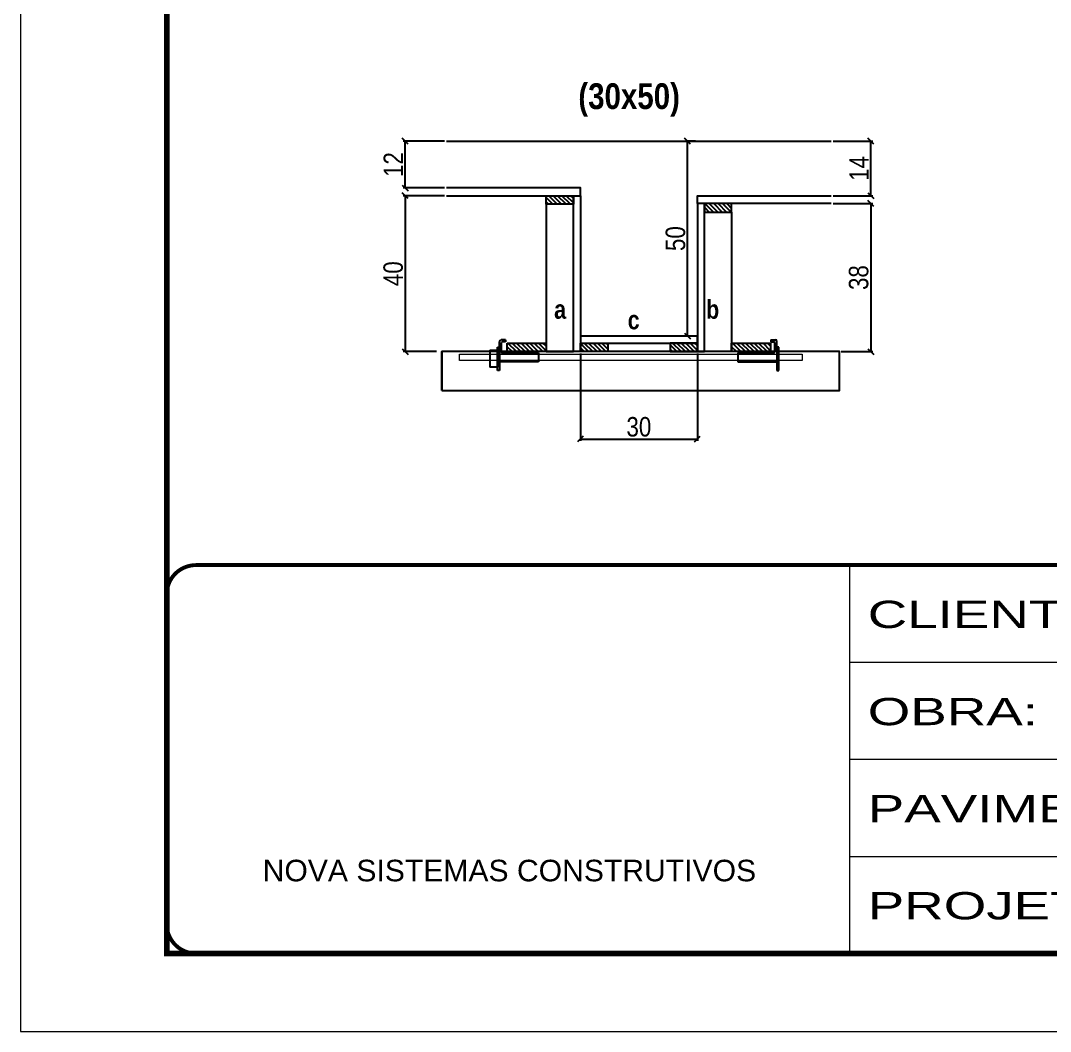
# Model space of a CAD drawing. Extents: x 2603 to 22413, y 1253 to 30260.
# Drawn here: x 4201 to 4730, y 27671 to 28189 of the extents above; entities that cross this region are included whole.
import ezdxf

# ---------------------------------------------------------------- set-up
doc = ezdxf.new("R2010")
doc.units = 0
doc.linetypes.add('CONTINUO', pattern=[0])
doc.linetypes.add('DASHED', pattern=[0.75, 0.5, -0.25])
for name, color, linetype in [('barrote', 251, 'Continuous'), ('COTA', 241, 'Continuous'), ('detalhes', 4, 'Continuous'), ('NOMENCLATURA', 7, 'Continuous'), ('Painéis', 200, 'Continuous'), ('presilha', 1, 'Continuous'), ('SARR_2.2x10', 60, 'Continuous'), ('SARR_2.2x7', 40, 'Continuous'), ('SARR_3.5x7', 81, 'Continuous')]:
    doc.layers.add(name, color=color, linetype=linetype)
for name, color, linetype, lineweight in [('CONCRETO', 251, 'Continuous', 25), ('Folhas', 255, 'Continuous', 9), ('SARRAFO DE PRESSAO', 251, 'DASHED', 9), ('SCO-___-LAJ', 2, 'Continuous', 0)]:
    doc.layers.add(name, color=color, linetype=linetype, lineweight=lineweight)
doc.styles.add('ARIAL', font='arial.ttf')
doc.styles.add('COTA TECNICA 2X', font='techl___.ttf', dxfattribs={"height": 10})
doc.styles.add('TECNICA', font='techb___.ttf', dxfattribs={"height": 10})
doc.styles.add('Tecnologia', font='')
doc.styles.get('Tecnologia').set_extended_font_data('Forgotten Futurist')
doc.dimstyles.new('SECAO', dxfattribs={"dimscale": 0.333333, "dimtxt": 5, "dimasz": 9, "dimexe": 3, "dimexo": 3, "dimgap": 3, "dimtad": 1, "dimdec": 1, "dimlfac": 0.5, "dimzin": 12, "dimdsep": 46, "dimtxsty": 'COTA TECNICA 2X', "dimblk1": 'OBLIQUE', "dimblk2": 'OBLIQUE', "dimsah": 1, "dimcen": 0.9, "dimclrd": 4, "dimclre": 4, "dimclrt": 240, "dimadec": 1, "dimazin": 3, "dimtfac": 1, "dimtdec": 1, "dimtmove": 0, "dimatfit": 3, "dimfxl": 1, "dimtolj": 1, "dimtzin": 12, "dimarcsym": 0})

# ---------------------------------------------------------------- blocks, each defined once
blk = doc.blocks.new('9999999999')
at = {"color": 30, "linetype": 'CONTINUO'}
for p, q in [((98564.56, 34230.21), (98564.56, 34429.45)), ((98564.56, 34379.64), (99583.98, 34379.64)), ((98564.56, 34329.83), (99487.98, 34329.83)), ((98564.56, 34280.02), (99487.98, 34280.02))]:
    blk.add_line(p, q, dxfattribs=at)
at = {"color": 30, "linetype": 'CONTINUO', "const_width": 2}
blk.add_lwpolyline([(99583.98, 34230.21), (99583.98, 34414.45, 0.414214), (99568.98, 34429.45), (98228.98, 34429.45, 0.414214), (98213.98, 34414.45), (98213.98, 34245.21, 0.414214), (98228.98, 34230.21), (99583.98, 34230.21)], format="xyb", dxfattribs=at)
at = {"layer": 'Folhas'}
blk.add_lwpolyline([(98138.98, 34190.21), (99623.98, 34190.21), (99623.98, 35240.21), (98138.98, 35240.21)], close=True, dxfattribs=at)
at = {"layer": 'Folhas', "color": 30, "const_width": 3}
blk.add_lwpolyline([(98213.98, 34230.21), (99583.98, 34230.21), (99583.98, 35200.21), (98213.98, 35200.21)], close=True, dxfattribs=at)
at = {"color": 7, "linetype": 'Continuous', "ltscale": 5, "style": 'ARIAL'}
blk.add_text('NOVA SISTEMAS CONSTRUTIVOS', height=11.0592, dxfattribs=at).set_placement((98263.19, 34267.21))
at = {"layer": 'Folhas', "color": 7, "style": 'Tecnologia', "width": 1.5}
for s, p in [('CLIENTE:', (98573.65, 34397.17)), ('OBRA:', (98573.65, 34347.31)), ('PAVIMENTO:', (98573.65, 34297.5)), ('PROJETO:', (98573.65, 34247.69))]:
    blk.add_text(s, height=14, dxfattribs=at).set_placement(p)
blk = doc.blocks.new('PRESILHA METÁLICA 1')
at = {"layer": 'presilha'}
for p, q in [((7.5, 10.64), (7.5, 19.86)), ((12, 21), (8.64, 21)), ((9, 11.57), (9, 18.93)), ((12, 19.5), (9.57, 19.5)), ((12, 21), (12, 19.5)), ((0, 13), (6, 13)), ((0, 13), (0, 0)), ((6, 15.5), (7.5, 15.5)), ((6, -2.5), (6, 15.5)), ((6, 13), (6, 0)), ((7.5, 15.5), (7.5, -2.5)), ((37.5, 11), (9.57, 11)), ((37.5, 11), (37.5, 4.1)), ((6, 0), (0, 0)), ((37.5, 4.1), (7.5, 4.1)), ((7.5, -2.5), (6, -2.5))]:
    blk.add_line(p, q, dxfattribs=at)
for centre, radius, start, end in [((8.64, 19.86), 1.14, 90, 180), ((9.57, 18.93), 0.57, 90, 180), ((9.57, 11.57), 0.57, 180, 270)]:
    blk.add_arc(centre, radius, start, end, dxfattribs=at)
blk = doc.blocks.new('PRESILHA METÁLICA 2')
at = {"layer": 'presilha'}
for p, q in [((-5.25, 23.5), (-5.25, 22)), ((-5.25, 23.5), (-1.89, 23.5)), ((-5.25, 22), (-2.82, 22)), ((-2.25, 14.07), (-2.25, 21.43)), ((-0.75, 14.64), (-0.75, 22.36)), ((0.75, 18), (-0.75, 18)), ((-0.75, 18), (-0.75, 0)), ((0.75, 0), (0.75, 18)), ((-30.75, 13.5), (-30.75, 6.6)), ((-30.75, 13.5), (-2.82, 13.5)), ((-30.75, 6.6), (-0.75, 6.6)), ((-0.75, 0), (0.75, 0))]:
    blk.add_line(p, q, dxfattribs=at)
for centre, radius, start, end in [((-2.82, 21.43), 0.57, 0, 90), ((-1.89, 22.36), 1.14, 0, 90), ((-2.82, 14.07), 0.57, 270, 0)]:
    blk.add_arc(centre, radius, start, end, dxfattribs=at)
blk = doc.blocks.new('_Oblique')
at = {"color": 0, "linetype": 'ByBlock', "lineweight": -2}
blk.add_line((-0.5, -0.5), (0.5, 0.5), dxfattribs=at)
blk = doc.blocks.new('*D638')
at = {"layer": 'COTA', "color": 4, "lineweight": -2, "transparency": 16777216}
for p, q in [((4618.42, 28095.35), (4638.76, 28095.35)), ((4637.76, 28095.35), (4637.76, 28019.35)), ((4622.53, 28019.35), (4638.76, 28019.35))]:
    blk.add_line(p, q, dxfattribs=at)
at = {"layer": 'Defpoints', "color": 0, "transparency": 16777216}
for p in [(4617.42, 28095.35), (4621.53, 28019.35), (4637.76, 28019.35)]:
    blk.add_point(p, dxfattribs=at)
at = {"layer": 'COTA', "color": 4, "lineweight": -2, "transparency": 16777216, "xscale": 3, "yscale": 3, "zscale": 3}
for p, rotation in [((4637.76, 28095.35), 90), ((4637.76, 28019.35), 270)]:
    blk.add_blockref('_Oblique', p, dxfattribs=dict(at, rotation=rotation))
at = {"layer": 'COTA', "color": 240, "transparency": 16777216, "insert": (4631.52, 28057.35), "char_height": 10, "attachment_point": 5, "rotation": 90, "style": 'COTA TECNICA 2X'}
blk.add_mtext('\\A1;38', dxfattribs=at)
blk = doc.blocks.new('*D639')
at = {"layer": 'COTA', "color": 4, "lineweight": -2, "transparency": 16777216}
for p, q in [((4618.42, 28127.35), (4638.76, 28127.35)), ((4637.76, 28099.35), (4637.76, 28127.35)), ((4618.42, 28099.35), (4638.76, 28099.35))]:
    blk.add_line(p, q, dxfattribs=at)
at = {"layer": 'Defpoints', "color": 0, "transparency": 16777216}
for p in [(4617.42, 28127.35), (4637.76, 28127.35), (4617.42, 28099.35)]:
    blk.add_point(p, dxfattribs=at)
at = {"layer": 'COTA', "color": 4, "lineweight": -2, "transparency": 16777216, "xscale": 3, "yscale": 3, "zscale": 3}
for p, rotation in [((4637.76, 28127.35), 90), ((4637.76, 28099.35), 270)]:
    blk.add_blockref('_Oblique', p, dxfattribs=dict(at, rotation=rotation))
at = {"layer": 'COTA', "color": 240, "transparency": 16777216, "insert": (4631.69, 28113.35), "char_height": 10, "attachment_point": 5, "rotation": 90, "style": 'COTA TECNICA 2X'}
blk.add_mtext('\\A1;14', dxfattribs=at)
blk = doc.blocks.new('*D640')
at = {"layer": 'COTA', "color": 4, "lineweight": -2, "transparency": 16777216}
for p, q in [((4419.02, 28099.35), (4397.8, 28099.35)), ((4398.8, 28099.35), (4398.8, 28019.35)), ((4414.9, 28019.35), (4397.8, 28019.35))]:
    blk.add_line(p, q, dxfattribs=at)
at = {"layer": 'Defpoints', "color": 0, "transparency": 16777216}
for p in [(4420.02, 28099.35), (4398.8, 28019.35), (4415.9, 28019.35)]:
    blk.add_point(p, dxfattribs=at)
at = {"layer": 'COTA', "color": 4, "lineweight": -2, "transparency": 16777216, "xscale": 3, "yscale": 3, "zscale": 3}
for p, rotation in [((4398.8, 28099.35), 90), ((4398.8, 28019.35), 270)]:
    blk.add_blockref('_Oblique', p, dxfattribs=dict(at, rotation=rotation))
at = {"layer": 'COTA', "color": 240, "transparency": 16777216, "insert": (4392.7, 28059.35), "char_height": 10, "attachment_point": 5, "rotation": 90, "style": 'COTA TECNICA 2X'}
blk.add_mtext('\\A1;40', dxfattribs=at)
blk = doc.blocks.new('*D3100')
at = {"layer": 'COTA', "color": 4, "lineweight": -2, "transparency": 16777216}
for p, q in [((4547.72, 28127.35), (4542.64, 28127.35)), ((4543.64, 28027.35), (4543.64, 28127.35)), ((4547.72, 28027.35), (4542.64, 28027.35))]:
    blk.add_line(p, q, dxfattribs=at)
at = {"layer": 'Defpoints', "color": 0, "transparency": 16777216}
for p in [(4543.64, 28127.35), (4548.72, 28127.35), (4548.72, 28027.35)]:
    blk.add_point(p, dxfattribs=at)
at = {"layer": 'COTA', "color": 4, "lineweight": -2, "transparency": 16777216, "xscale": 3, "yscale": 3, "zscale": 3}
for p, rotation in [((4543.64, 28127.35), 90), ((4543.64, 28027.35), 270)]:
    blk.add_blockref('_Oblique', p, dxfattribs=dict(at, rotation=rotation))
at = {"layer": 'COTA', "color": 240, "transparency": 16777216, "insert": (4537.53, 28077.35), "char_height": 10, "attachment_point": 5, "rotation": 90, "style": 'COTA TECNICA 2X'}
blk.add_mtext('\\A1;50', dxfattribs=at)
blk = doc.blocks.new('*D3101')
at = {"layer": 'COTA', "color": 4, "lineweight": -2, "transparency": 16777216}
for p, q in [((4419.02, 28127.35), (4397.8, 28127.35)), ((4398.8, 28103.35), (4398.8, 28127.35)), ((4419.02, 28103.35), (4397.8, 28103.35))]:
    blk.add_line(p, q, dxfattribs=at)
at = {"layer": 'Defpoints', "color": 0, "transparency": 16777216}
for p in [(4398.8, 28127.35), (4420.02, 28127.35), (4420.02, 28103.35)]:
    blk.add_point(p, dxfattribs=at)
at = {"layer": 'COTA', "color": 4, "lineweight": -2, "transparency": 16777216, "xscale": 3, "yscale": 3, "zscale": 3}
for p, rotation in [((4398.8, 28127.35), 90), ((4398.8, 28103.35), 270)]:
    blk.add_blockref('_Oblique', p, dxfattribs=dict(at, rotation=rotation))
at = {"layer": 'COTA', "color": 240, "transparency": 16777216, "insert": (4392.74, 28115.35), "char_height": 10, "attachment_point": 5, "rotation": 90, "style": 'COTA TECNICA 2X'}
blk.add_mtext('\\A1;12', dxfattribs=at)
blk = doc.blocks.new('*D3102')
at = {"layer": 'COTA', "color": 4, "lineweight": -2, "transparency": 16777216}
for p, q in [((4488.72, 28018.35), (4488.72, 27973.52)), ((4548.72, 28018.35), (4548.72, 27973.52)), ((4488.72, 27974.52), (4548.72, 27974.52))]:
    blk.add_line(p, q, dxfattribs=at)
at = {"layer": 'Defpoints', "color": 0, "transparency": 16777216}
for p in [(4488.72, 28019.35), (4548.72, 28019.35), (4548.72, 27974.52)]:
    blk.add_point(p, dxfattribs=at)
at = {"layer": 'COTA', "color": 4, "lineweight": -2, "transparency": 16777216, "xscale": 3, "yscale": 3, "zscale": 3, "rotation": 180}
blk.add_blockref('_Oblique', (4488.72, 27974.52), dxfattribs=at)
at = {"layer": 'COTA', "color": 4, "lineweight": -2, "transparency": 16777216, "xscale": 3, "yscale": 3, "zscale": 3}
blk.add_blockref('_Oblique', (4548.72, 27974.52), dxfattribs=at)
at = {"layer": 'COTA', "color": 240, "transparency": 16777216, "insert": (4518.72, 27980.74), "char_height": 10, "attachment_point": 5, "style": 'COTA TECNICA 2X'}
blk.add_mtext('\\A1;30', dxfattribs=at)

msp = doc.modelspace()

# ---------------------------------------------------------------- hatches: boundary and pattern name
at = {"layer": 'SARR_2.2x10'}
h = msp.add_hatch(dxfattribs=at)
h.set_pattern_fill('ANSI31', color=256, scale=0.5, angle=90)
h.set_pattern_definition([(135, (37644.6566, -95492.8204), (-1.122532015, -1.122532015), [])])
h.paths.add_polyline_path([(4451.12, 28023.75), (4451.12, 28019.35), (4471.12, 28019.35), (4471.12, 28023.75)])
h = msp.add_hatch(dxfattribs=at)
h.set_pattern_fill('ANSI31', color=256, scale=0.5, angle=90)
h.set_pattern_definition([(135, (37759.8566, -95492.8204), (-1.122532015, -1.122532015), [])])
h.paths.add_polyline_path([(4566.32, 28023.75), (4566.32, 28019.35), (4586.32, 28019.35), (4586.32, 28023.75)])
at = {"layer": 'SARR_2.2x7'}
h = msp.add_hatch(dxfattribs=at)
h.set_pattern_fill('ANSI31', color=256, scale=0.5, angle=90)
h.set_pattern_definition([(135, (37638.6566, -95417.2204), (-1.122532015, -1.122532015), [])])
h.paths.add_polyline_path([(4485.12, 28099.35), (4485.12, 28094.95), (4471.12, 28094.95), (4471.12, 28099.35)])
h = msp.add_hatch(dxfattribs=at)
h.set_pattern_fill('ANSI31', color=256, scale=0.5, angle=90)
h.set_pattern_definition([(135, (37680.6566, -95421.2204), (-1.122532015, -1.122532015), [])])
h.paths.add_polyline_path([(4552.32, 28095.35), (4552.32, 28090.95), (4566.32, 28090.95), (4566.32, 28095.35)])
h = msp.add_hatch(dxfattribs=at)
h.set_pattern_fill('ANSI31', color=256, scale=0.5, angle=90)
h.set_pattern_definition([(135, (37724.2566, -95492.8204), (-1.122532015, -1.122532015), [])])
h.paths.add_polyline_path([(4502.72, 28019.35), (4502.72, 28023.75), (4488.72, 28023.75), (4488.72, 28019.35)])
h = msp.add_hatch(dxfattribs=at)
h.set_pattern_fill('ANSI31', color=256, scale=0.5, angle=90)
h.set_pattern_definition([(135, (37684.2566, -95492.8204), (-1.122532015, -1.122532015), [])])
h.paths.add_polyline_path([(4534.72, 28019.35), (4534.72, 28023.75), (4548.72, 28023.75), (4548.72, 28019.35)])

# ---------------------------------------------------------------- linework, layer by layer
at = {"layer": 'barrote'}
msp.add_lwpolyline([(4417.66, 27999.35), (4621.58, 27999.35), (4621.58, 28019.35), (4417.66, 28019.35)], close=True, dxfattribs=at)
at = {"layer": 'CONCRETO', "linetype": 'Continuous'}
msp.add_line((4420.02, 28127.35), (4617.42, 28127.35), dxfattribs=at)
at = {"layer": 'detalhes', "color": 250}
msp.add_line((4417.66, 27999.35), (4417.66, 28019.35), dxfattribs=at)
at = {"layer": 'Painéis', "linetype": 'Continuous', "elevation": 0}
for points in [[(4420.02, 28099.35), (4488.72, 28099.35), (4488.72, 28103.35), (4420.02, 28103.35)], [(4617.42, 28095.35), (4548.72, 28095.35), (4548.72, 28099.35), (4617.42, 28099.35)]]:
    msp.add_lwpolyline(points, dxfattribs=at)
at = {"layer": 'Painéis', "linetype": 'Continuous'}
for points in [[(4485.12, 28019.35), (4485.12, 28099.35), (4488.72, 28099.35), (4488.72, 28019.35)], [(4552.32, 28019.35), (4552.32, 28095.35), (4548.72, 28095.35), (4548.72, 28019.35)], [(4548.72, 28027.35), (4488.72, 28027.35), (4488.72, 28023.75), (4548.72, 28023.75)]]:
    msp.add_lwpolyline(points, close=True, dxfattribs=at)
at = {"layer": 'SARR_2.2x10'}
for points in [[(4451.12, 28023.75), (4471.12, 28023.75), (4471.12, 28019.35), (4451.12, 28019.35)], [(4566.32, 28023.75), (4586.32, 28023.75), (4586.32, 28019.35), (4566.32, 28019.35)]]:
    msp.add_lwpolyline(points, close=True, dxfattribs=at)
at = {"layer": 'SARR_2.2x7', "elevation": 0}
for points in [[(4471.12, 28099.35), (4485.12, 28099.35), (4485.12, 28094.95), (4471.12, 28094.95)], [(4566.32, 28095.35), (4552.32, 28095.35), (4552.32, 28090.95), (4566.32, 28090.95)]]:
    msp.add_lwpolyline(points, close=True, dxfattribs=at)
at = {"layer": 'SARR_2.2x7'}
for points in [[(4488.72, 28023.75), (4502.72, 28023.75), (4502.72, 28019.35), (4488.72, 28019.35)], [(4548.72, 28023.75), (4534.72, 28023.75), (4534.72, 28019.35), (4548.72, 28019.35)]]:
    msp.add_lwpolyline(points, close=True, dxfattribs=at)
at = {"layer": 'SARR_3.5x7'}
for points in [[(4485.12, 28094.95), (4471.12, 28094.95), (4471.12, 28019.35), (4485.12, 28019.35)], [(4552.32, 28090.95), (4566.32, 28090.95), (4566.32, 28019.35), (4552.32, 28019.35)]]:
    msp.add_lwpolyline(points, close=True, dxfattribs=at)
at = {"layer": 'SCO-___-LAJ', "color": 1}
msp.add_lwpolyline([(4426.67, 28018.02), (4602.45, 28018.02), (4602.45, 28014.82), (4426.67, 28014.82)], close=True, dxfattribs=at)

# ---------------------------------------------------------------- block references
at = {"layer": 'presilha', "xscale": 0.6666666666666666, "yscale": 0.6666666666666666, "zscale": 0.6666666666666666}
for name, p in [('PRESILHA METÁLICA 1', (4442.25, 28011.38)), ('PRESILHA METÁLICA 2', (4590, 28009.72))]:
    msp.add_blockref(name, p, dxfattribs=at)
at = {"layer": 'SARRAFO DE PRESSAO', "color": 6, "linetype": 'ByBlock'}
msp.add_blockref('9999999999', (-93937.51, -6519.61), dxfattribs=at)

# ---------------------------------------------------------------- texts
at = {"layer": 'detalhes', "style": 'TECNICA'}
for s, p in [('a', (4475.24, 28036.24)), ('b', (4553.22, 28036.23)), ('c', (4512.98, 28030.82))]:
    msp.add_text(s, height=9.6, dxfattribs=at).set_placement(p)
at = {"layer": 'NOMENCLATURA', "insert": (4513.72, 28179.04), "char_height": 13.2, "attachment_point": 2, "style": 'TECNICA'}
msp.add_mtext_dynamic_manual_height_columns('\\P(30x50)', width=300.2766, gutter_width=1, heights=[0], dxfattribs=at)

# ---------------------------------------------------------------- dimensions: what is measured, and where the dimension line sits
at = {"layer": 'COTA'}
for base, p1, p2, picture, middle in [((4398.8, 28127.35), (4420.02, 28103.35), (4420.02, 28127.35), '*D3101', (4392.74, 28115.35)), ((4543.64, 28127.35), (4548.72, 28027.35), (4548.72, 28127.35), '*D3100', (4537.53, 28077.35)), ((4637.76, 28127.35), (4617.42, 28099.35), (4617.42, 28127.35), '*D639', (4631.69, 28113.35)), ((4398.8, 28019.35, 0), (4420.02, 28099.35), (4415.9, 28019.35, 0), '*D640', (4392.7, 28059.35, 0)), ((4637.76, 28019.35, 0), (4617.42, 28095.35), (4621.53, 28019.35, 0), '*D638', (4631.52, 28057.35, 0))]:
    dim = msp.add_linear_dim(base=base, p1=p1, p2=p2, angle=90, dimstyle='SECAO', dxfattribs=at)
    dim.commit()
    dim.dimension.update_dxf_attribs({"geometry": picture, "text_midpoint": middle})
dim = msp.add_linear_dim(base=(4548.72, 27974.52), p1=(4488.72, 28019.35), p2=(4548.72, 28019.35), dimstyle='SECAO', dxfattribs=at)
dim.commit()
dim.dimension.update_dxf_attribs({"geometry": '*D3102', "text_midpoint": (4518.72, 27980.74)})

doc.saveas('drawing.dxf')
